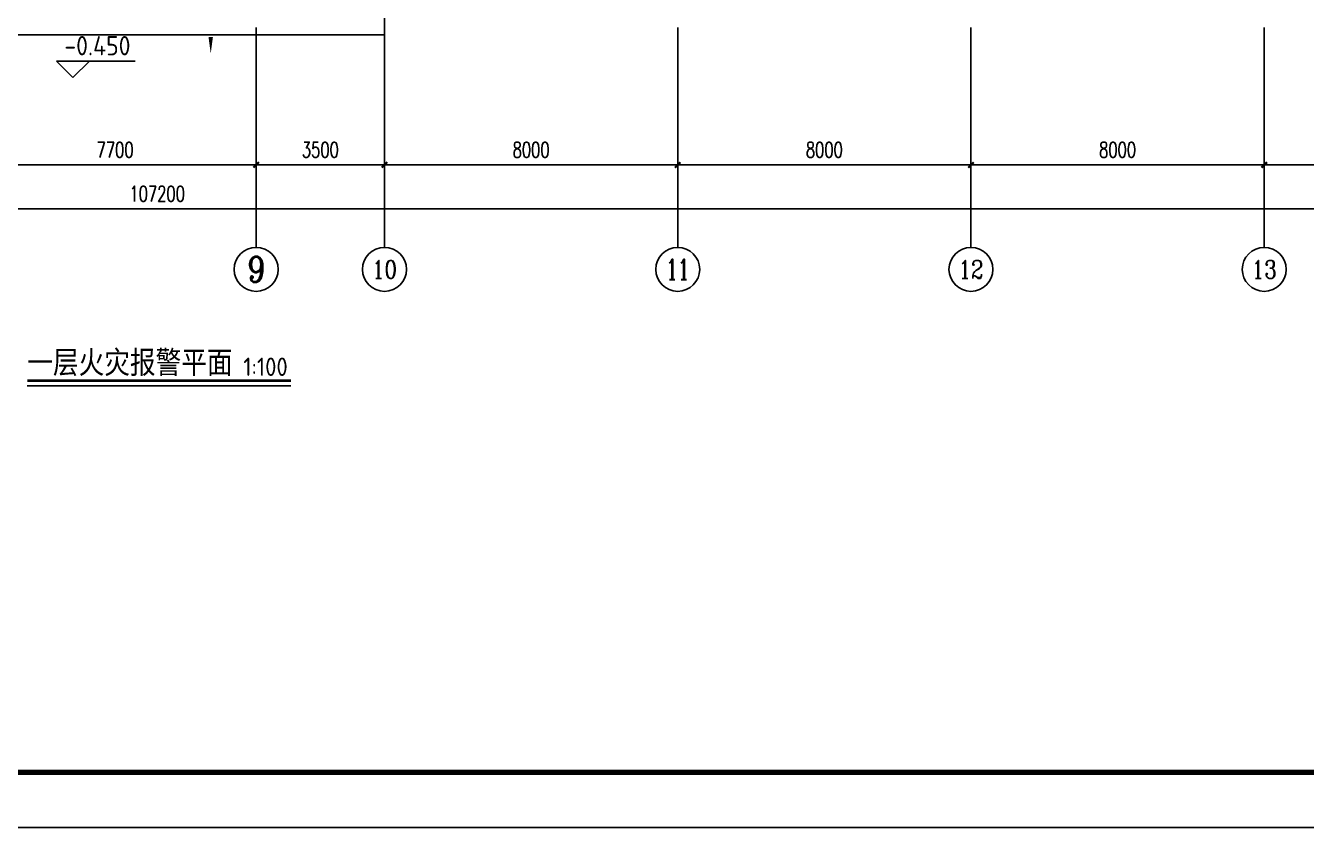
# Model space of a CAD drawing. Extents: x 1725663 to 4653551, y -550461 to 248782.
# Drawn here: x 2336153 to 2371093, y -131412 to -109538 of the extents above; entities that cross this region are included whole.
import ezdxf
from ezdxf.enums import TextEntityAlignment as Align

# ---------------------------------------------------------------- set-up
doc = ezdxf.new("R2010")
doc.units = 0
doc.header["$LTSCALE"] = 1000
for name, color, linetype in [('0-底图', 7, 'Continuous'), ('A-ANNO-IDEN-LEVL', 3, 'Continuous'), ('A-ANNO-TXT', 7, 'Continuous'), ('AXIS', 3, 'Continuous'), ('AXIS_TEXT', 7, 'Continuous'), ('BTTK', 7, 'Continuous'), ('DIM_SYMB', 3, 'Continuous'), ('E2-楼梯、坡道', 52, 'Continuous'), ('PUB_TITLE', 4, 'Continuous'), ('TEL_SYMB', 3, 'Continuous')]:
    doc.layers.add(name, color=color, linetype=linetype)
doc.styles.add('_TCH_AXIS', font='COMPLEX', dxfattribs={"bigfont": 'GBCBIG'})
doc.styles.add('A_DIM_T3', font='SIMPLEX', dxfattribs={"width": 0.7, "bigfont": 'HZ'})
doc.styles.add('COMPLEX', font='COMPLEX')
doc.styles.add('HZ(TK)', font='geniso.shx', dxfattribs={"width": 0.9, "bigfont": 'hztxt.shx'})
doc.styles.get("Standard").update_dxf_attribs({"font": 'geniso.shx', "bigfont": 'hztxt.shx'})
doc.dimstyles.new('_TCH_ARCH&&150', dxfattribs={"dimtxt": 420, "dimasz": 150, "dimexe": 375, "dimexo": 450, "dimgap": 202.5, "dimtad": 1, "dimdec": 0, "dimzin": 0, "dimdsep": 46, "dimtxsty": 'A_DIM_T3', "dimblk": 'ARCHTICK', "dimcen": 0.09, "dimclrt": 7, "dimazin": 2, "dimtfac": 1, "dimtdec": 0, "dimtix": 1, "dimtmove": 2, "dimatfit": 3, "dimfxl": 150, "dimtolj": 1, "dimtzin": 0, "dimarcsym": 0})

# ---------------------------------------------------------------- blocks, each defined once
blk = doc.blocks.new('vhtemplate_2020年新竖式图框_A0')
at = {"layer": 'PUB_TITLE', "color": 7}
blk.add_lwpolyline([(0, 0), (1189, 0), (1189, 841), (0, 841)], close=True, dxfattribs=at)
at = {"layer": 'PUB_TITLE', "const_width": 1}
blk.add_lwpolyline([(25, 10), (1179, 10), (1179, 831), (25, 831)], close=True, dxfattribs=at)
at = {"layer": 'BTTK', "color": 4, "style": 'HZ(TK)', "width": 0.9}
for tag, p in [('合作单位', (1144, 743.5)), ('建设单位', (1144, 209.5)), ('工程名称', (1144, 176.5)), ('子项名称', (1154, 160)), ('图纸名称', (1144, 141))]:
    blk.add_attdef(tag, text='', height=3.5, dxfattribs=at).set_placement(p, align=Align.MIDDLE_CENTER)
for tag, p in [('注册证书号', (1156.5, 309.01)), ('注册印章号', (1156.5, 301.01)), ('设计号', (1154, 193)), ('图别', (1137.75, 34)), ('图号', (1170.25, 34)), ('版本号', (1137.75, 26)), ('日期', (1170.25, 26))]:
    blk.add_attdef(tag, text='', height=3.5, dxfattribs=at).set_placement(p, align=Align.MIDDLE)
blk = doc.blocks.new('_ArchTick')
at = {"color": 0, "linetype": 'ByBlock', "const_width": 0.4}
blk.add_lwpolyline([(-0.5, -0.5), (0.5, 0.5)], dxfattribs=at)
blk = doc.blocks.new('*D726')
at = {"layer": 'AXIS', "color": 0, "lineweight": -2, "transparency": 16777216}
for p, q in [((1497007, -28905), (1497007, -33780)), ((1604207, -28905), (1604207, -33780)), ((1497007, -33405), (1604207, -33405))]:
    blk.add_line(p, q, dxfattribs=at)
at = {"layer": 'Defpoints', "color": 0, "transparency": 16777216}
for p in [(1497007, -28455), (1604207, -28455), (1604207, -33405)]:
    blk.add_point(p, dxfattribs=at)
at = {"layer": 'AXIS', "color": 0, "lineweight": -2, "transparency": 16777216, "xscale": 150, "yscale": 150, "zscale": 150, "rotation": 180}
blk.add_blockref('_ArchTick', (1497007, -33405), dxfattribs=at)
at = {"layer": 'AXIS', "color": 0, "lineweight": -2, "transparency": 16777216, "xscale": 150, "yscale": 150, "zscale": 150}
blk.add_blockref('_ArchTick', (1604207, -33405), dxfattribs=at)
at = {"layer": 'AXIS', "color": 7, "transparency": 16777216, "insert": (1550607, -32992), "char_height": 420, "attachment_point": 5, "style": 'A_DIM_T3'}
blk.add_mtext('\\A1;107200', dxfattribs=at)
blk = doc.blocks.new('*D735')
at = {"layer": 'AXIS', "color": 0, "lineweight": -2, "transparency": 16777216}
for p, q in [((1545607, -28905), (1545607, -32580)), ((1553307, -28905), (1553307, -32580)), ((1545607, -32205), (1553307, -32205))]:
    blk.add_line(p, q, dxfattribs=at)
at = {"layer": 'Defpoints', "color": 0, "transparency": 16777216}
for p in [(1545607, -28455), (1553307, -28455), (1553307, -32205)]:
    blk.add_point(p, dxfattribs=at)
at = {"layer": 'AXIS', "color": 0, "lineweight": -2, "transparency": 16777216, "xscale": 150, "yscale": 150, "zscale": 150, "rotation": 180}
blk.add_blockref('_ArchTick', (1545607, -32205), dxfattribs=at)
at = {"layer": 'AXIS', "color": 0, "lineweight": -2, "transparency": 16777216, "xscale": 150, "yscale": 150, "zscale": 150}
blk.add_blockref('_ArchTick', (1553307, -32205), dxfattribs=at)
at = {"layer": 'AXIS', "color": 7, "transparency": 16777216, "insert": (1549457, -31792), "char_height": 420, "attachment_point": 5, "style": 'A_DIM_T3'}
blk.add_mtext('\\A1;7700', dxfattribs=at)
blk = doc.blocks.new('*D736')
at = {"layer": 'AXIS', "color": 0, "lineweight": -2, "transparency": 16777216}
for p, q in [((1553307, -28905), (1553307, -32580)), ((1556807, -28905), (1556807, -32580)), ((1553307, -32205), (1556807, -32205))]:
    blk.add_line(p, q, dxfattribs=at)
at = {"layer": 'Defpoints', "color": 0, "transparency": 16777216}
for p in [(1553307, -28455), (1556807, -28455), (1556807, -32205)]:
    blk.add_point(p, dxfattribs=at)
at = {"layer": 'AXIS', "color": 0, "lineweight": -2, "transparency": 16777216, "xscale": 150, "yscale": 150, "zscale": 150, "rotation": 180}
blk.add_blockref('_ArchTick', (1553307, -32205), dxfattribs=at)
at = {"layer": 'AXIS', "color": 0, "lineweight": -2, "transparency": 16777216, "xscale": 150, "yscale": 150, "zscale": 150}
blk.add_blockref('_ArchTick', (1556807, -32205), dxfattribs=at)
at = {"layer": 'AXIS', "color": 7, "transparency": 16777216, "insert": (1555057, -31792), "char_height": 420, "attachment_point": 5, "style": 'A_DIM_T3'}
blk.add_mtext('\\A1;3500', dxfattribs=at)
blk = doc.blocks.new('*D737')
at = {"layer": 'AXIS', "color": 0, "lineweight": -2, "transparency": 16777216}
for p, q in [((1556807, -28905), (1556807, -32580)), ((1564807, -28905), (1564807, -32580)), ((1556807, -32205), (1564807, -32205))]:
    blk.add_line(p, q, dxfattribs=at)
at = {"layer": 'Defpoints', "color": 0, "transparency": 16777216}
for p in [(1556807, -28455), (1564807, -28455), (1564807, -32205)]:
    blk.add_point(p, dxfattribs=at)
at = {"layer": 'AXIS', "color": 0, "lineweight": -2, "transparency": 16777216, "xscale": 150, "yscale": 150, "zscale": 150, "rotation": 180}
blk.add_blockref('_ArchTick', (1556807, -32205), dxfattribs=at)
at = {"layer": 'AXIS', "color": 0, "lineweight": -2, "transparency": 16777216, "xscale": 150, "yscale": 150, "zscale": 150}
blk.add_blockref('_ArchTick', (1564807, -32205), dxfattribs=at)
at = {"layer": 'AXIS', "color": 7, "transparency": 16777216, "insert": (1560807, -31792), "char_height": 420, "attachment_point": 5, "style": 'A_DIM_T3'}
blk.add_mtext('\\A1;8000', dxfattribs=at)
blk = doc.blocks.new('*D738')
at = {"layer": 'AXIS', "color": 0, "lineweight": -2, "transparency": 16777216}
for p, q in [((1564807, -28905), (1564807, -32580)), ((1572807, -28905), (1572807, -32580)), ((1564807, -32205), (1572807, -32205))]:
    blk.add_line(p, q, dxfattribs=at)
at = {"layer": 'Defpoints', "color": 0, "transparency": 16777216}
for p in [(1564807, -28455), (1572807, -28455), (1572807, -32205)]:
    blk.add_point(p, dxfattribs=at)
at = {"layer": 'AXIS', "color": 0, "lineweight": -2, "transparency": 16777216, "xscale": 150, "yscale": 150, "zscale": 150, "rotation": 180}
blk.add_blockref('_ArchTick', (1564807, -32205), dxfattribs=at)
at = {"layer": 'AXIS', "color": 0, "lineweight": -2, "transparency": 16777216, "xscale": 150, "yscale": 150, "zscale": 150}
blk.add_blockref('_ArchTick', (1572807, -32205), dxfattribs=at)
at = {"layer": 'AXIS', "color": 7, "transparency": 16777216, "insert": (1568807, -31792), "char_height": 420, "attachment_point": 5, "style": 'A_DIM_T3'}
blk.add_mtext('\\A1;8000', dxfattribs=at)
blk = doc.blocks.new('*D739')
at = {"layer": 'AXIS', "color": 0, "lineweight": -2, "transparency": 16777216}
for p, q in [((1572807, -28905), (1572807, -32580)), ((1580807, -28905), (1580807, -32580)), ((1572807, -32205), (1580807, -32205))]:
    blk.add_line(p, q, dxfattribs=at)
at = {"layer": 'Defpoints', "color": 0, "transparency": 16777216}
for p in [(1572807, -28455), (1580807, -28455), (1580807, -32205)]:
    blk.add_point(p, dxfattribs=at)
at = {"layer": 'AXIS', "color": 0, "lineweight": -2, "transparency": 16777216, "xscale": 150, "yscale": 150, "zscale": 150, "rotation": 180}
blk.add_blockref('_ArchTick', (1572807, -32205), dxfattribs=at)
at = {"layer": 'AXIS', "color": 0, "lineweight": -2, "transparency": 16777216, "xscale": 150, "yscale": 150, "zscale": 150}
blk.add_blockref('_ArchTick', (1580807, -32205), dxfattribs=at)
at = {"layer": 'AXIS', "color": 7, "transparency": 16777216, "insert": (1576807, -31792), "char_height": 420, "attachment_point": 5, "style": 'A_DIM_T3'}
blk.add_mtext('\\A1;8000', dxfattribs=at)
blk = doc.blocks.new('*D740')
at = {"layer": 'AXIS', "color": 0, "lineweight": -2, "transparency": 16777216}
for p, q in [((1580807, -28905), (1580807, -32580)), ((1588807, -28905), (1588807, -32580)), ((1580807, -32205), (1588807, -32205))]:
    blk.add_line(p, q, dxfattribs=at)
at = {"layer": 'Defpoints', "color": 0, "transparency": 16777216}
for p in [(1580807, -28455), (1588807, -28455), (1588807, -32205)]:
    blk.add_point(p, dxfattribs=at)
at = {"layer": 'AXIS', "color": 0, "lineweight": -2, "transparency": 16777216, "xscale": 150, "yscale": 150, "zscale": 150, "rotation": 180}
blk.add_blockref('_ArchTick', (1580807, -32205), dxfattribs=at)
at = {"layer": 'AXIS', "color": 0, "lineweight": -2, "transparency": 16777216, "xscale": 150, "yscale": 150, "zscale": 150}
blk.add_blockref('_ArchTick', (1588807, -32205), dxfattribs=at)
at = {"layer": 'AXIS', "color": 7, "transparency": 16777216, "insert": (1584807, -31792), "char_height": 420, "attachment_point": 5, "style": 'A_DIM_T3'}
blk.add_mtext('\\A1;8000', dxfattribs=at)
blk = doc.blocks.new('_AXISO')
blk.add_circle((0, 0), 0.5)
at = {"layer": 'AXIS_TEXT', "style": 'COMPLEX', "width": 1.041667}
blk.add_attdef('A', text='', height=0.56, dxfattribs=at).set_placement((-0.25, -0.28), (0.25, -0.28), align=Align.FIT)
blk = doc.blocks.new('ghj')
at = {"layer": 'A-ANNO-IDEN-LEVL'}
for p, q in [((1548308.7, -29822.6), (1547858.7, -29372.6)), ((1547858.7, -29372.6), (1550009.6, -29372.6)), ((1548308.7, -29822.6), (1548758.7, -29372.6))]:
    blk.add_line(p, q, dxfattribs=at)
at = {"layer": 'AXIS'}
for p, q in [((1553307, -28454.7), (1553307, -34454.7)), ((1556807, -28454.7), (1556807, -34454.7)), ((1564807, -28454.7), (1564807, -34454.7)), ((1572807, -28454.7), (1572807, -34454.7)), ((1580807, -28454.7), (1580807, -34454.7))]:
    blk.add_line(p, q, dxfattribs=at)
at = {"layer": 'DIM_SYMB'}
blk.add_lwpolyline([(1552066.7, -27504.1, 0, 0, 0), (1552066.7, -29168.6, 0, 120, 0), (1552066.7, -28718.6, 0, 0, 0)], format="xyseb", dxfattribs=at)
at = {"layer": 'E2-楼梯、坡道'}
blk.add_lwpolyline([(1545207, -28354.7), (1545207, -28654.7), (1556807, -28654.7), (1556807, -28054.7)], dxfattribs=at)
at = {"layer": 'AXIS'}
ref = blk.add_blockref('_AXISO', (1553307, -35054.7), dxfattribs=dict(at, xscale=1200, yscale=1200, zscale=1200))
ref.add_attrib('A', '9', dxfattribs={"layer": 'AXIS_TEXT', "height": 698.9, "style": '_TCH_AXIS'}).set_placement((1553074, -35404.2), (1553540, -35404.2), align=Align.FIT)
ref = blk.add_blockref('_AXISO', (1556807, -35054.7), dxfattribs=dict(at, xscale=1200, yscale=1200, zscale=1200))
ref.add_attrib('A', '10', dxfattribs={"layer": 'AXIS_TEXT', "height": 492.67, "style": '_TCH_AXIS'}).set_placement((1556466.8, -35301.1), (1557147.2, -35301.1), align=Align.FIT)
ref = blk.add_blockref('_AXISO', (1564807, -35054.7), dxfattribs=dict(at, xscale=1200, yscale=1200, zscale=1200))
ref.add_attrib('A', '11', dxfattribs={"layer": 'AXIS_TEXT', "height": 553.14, "style": '_TCH_AXIS'}).set_placement((1564490.9, -35331.3), (1565123.1, -35331.3), align=Align.FIT)
ref = blk.add_blockref('_AXISO', (1572807, -35054.7), dxfattribs=dict(at, xscale=1200, yscale=1200, zscale=1200))
ref.add_attrib('A', '12', dxfattribs={"layer": 'AXIS_TEXT', "height": 492.67, "style": '_TCH_AXIS'}).set_placement((1572466.8, -35301.1), (1573147.2, -35301.1), align=Align.FIT)
ref = blk.add_blockref('_AXISO', (1580807, -35054.7), dxfattribs=dict(at, xscale=1200, yscale=1200, zscale=1200))
ref.add_attrib('A', '13', dxfattribs={"layer": 'AXIS_TEXT', "height": 492.67, "style": '_TCH_AXIS'}).set_placement((1580466.8, -35301.1), (1581147.2, -35301.1), align=Align.FIT)
at = {"layer": 'A-ANNO-TXT', "color": 7}
blk.add_text('-0.450', height=525, dxfattribs=at).set_placement((1548074.2, -29215.1))
at = {"layer": 'AXIS'}
for p1, p2, distance, picture, middle in [((1497007, -28454.7), (1604207, -28454.7), -4950, '*D726', (1550607, -32992.2)), ((1545607, -28454.7), (1553307, -28454.7), -3750, '*D735', (1549457, -31792.2)), ((1553307, -28454.7), (1556807, -28454.7), -3750, '*D736', (1555057, -31792.2)), ((1556807, -28454.7), (1564807, -28454.7), -3750, '*D737', (1560807, -31792.2)), ((1564807, -28454.7), (1572807, -28454.7), -3750, '*D738', (1568807, -31792.2)), ((1572807, -28454.7), (1580807, -28454.7), -3750, '*D739', (1576807, -31792.2)), ((1580807, -28454.7), (1588807, -28454.7), -3750, '*D740', (1584807, -31792.2))]:
    dim = blk.add_aligned_dim(p1=p1, p2=p2, distance=distance, dimstyle='_TCH_ARCH&&150', dxfattribs=at)
    dim.commit()
    dim.dimension.update_dxf_attribs({"geometry": picture, "text_midpoint": middle})

msp = doc.modelspace()

# ---------------------------------------------------------------- linework, layer by layer
at = {"layer": 'TEL_SYMB', "const_width": 70}
msp.add_lwpolyline([(2336198, -119225), (2343392, -119225)], dxfattribs=at)
msp.add_lwpolyline([(2336198, -119225), (2343392, -119225)], dxfattribs=at)
at = {"layer": 'TEL_SYMB'}
msp.add_lwpolyline([(2336198, -119365), (2343392, -119365)], dxfattribs=at)
msp.add_lwpolyline([(2336198, -119365), (2343392, -119365)], dxfattribs=at)

# ---------------------------------------------------------------- block references
at = {"layer": '0-底图', "xscale": 150, "yscale": 150, "zscale": 150}
msp.add_blockref('vhtemplate_2020年新竖式图框_A0', (2257784, -131412), dxfattribs=at)
at = {"layer": '0-底图'}
msp.add_blockref('ghj', (789136, -81133), dxfattribs=at)

# ---------------------------------------------------------------- texts
at = {"layer": 'TEL_SYMB', "color": 7}
for s, height, p in [('一层火灾报警平面', 700, (2336198, -119096)), ('一层火灾报警平面', 700, (2336198, -119096)), ('1:100', 500, (2342092, -119096)), ('1:100', 500, (2342092, -119096))]:
    msp.add_text(s, height=height, dxfattribs=at).set_placement(p)

doc.saveas('drawing.dxf')
